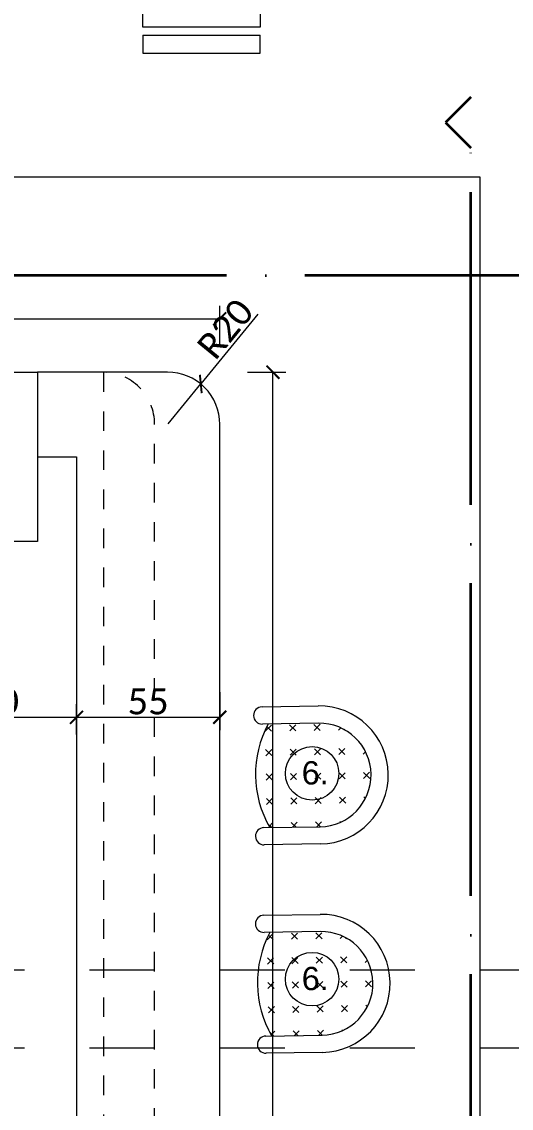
# Model space of a CAD drawing. Header units: centimetres. Extents: x -26724 to 60145, y -23645 to 6771.
# Drawn here: x -18986.1 to -18798, y 1461.3 to 1878.5 of the extents above; entities that cross this region are included whole.
import ezdxf

# ---------------------------------------------------------------- set-up
doc = ezdxf.new("R2010")
doc.units = ezdxf.units.CM
doc.linetypes.add('ACAD_ISO04W100', pattern=[30, 24, -3, 0, -3])
doc.linetypes.add('DALEKOVOD_VN', pattern=[5, 2.5, -2.5])
doc.layers.add('3.IZGLED 2', color=7, linetype='Continuous', lineweight=9, true_color=0x4a4a4a)
doc.layers.add('IZGLED 2', color=253, linetype='Continuous', lineweight=9, true_color=0x828282)
for name, color, linetype, lineweight in [('4.KOTE', 88, 'Continuous', 15), ('namestaj', 8, 'Continuous', 9), ('namjestaj', 150, 'Continuous', 5)]:
    doc.layers.add(name, color=color, linetype=linetype, lineweight=lineweight)
doc.layers.add('pozicije', color=7, linetype='Continuous')
doc.styles.add('0.15', font='arial.ttf', dxfattribs={"height": 0.15})
doc.styles.get("Standard").update_dxf_attribs({"font": 'calibri.ttf'})
doc.dimstyles.new('ja 1 50', dxfattribs={"dimtxt": 10, "dimasz": 5, "dimexe": 5, "dimexo": 5, "dimgap": 1, "dimtad": 1, "dimdec": 0, "dimtxsty": 'Standard', "dimblk": 'ARCHTICK', "dimcen": 2.5, "dimclrd": 256, "dimclrt": 7, "dimadec": 0, "dimazin": 0, "dimtfac": 1, "dimtdec": 0, "dimtix": 1, "dimtmove": 1, "dimatfit": 3, "dimldrblk": 'ARCHTICK', "dimfxl": 10, "dimfxlon": 1, "dimlwd": 0, "dimlwe": 9, "dimarcsym": 0})

# ---------------------------------------------------------------- blocks, each defined once
blk = doc.blocks.new('gggddgdgd')
at = {"layer": 'namjestaj', "transparency": 33554687}
for p, q in [((1591.13, 1615.44, 13.5), (1612.72, 1615.79, 13.5)), ((1612.82, 1609.17, 13.5), (1591.24, 1608.82, 13.5)), ((1592.39, 1606.05, 13.5), (1594.7, 1608.43, 13.5)), ((1592.92, 1607.84, 13.5), (1594.73, 1606.09, 13.5)), ((1601.72, 1608.54, 13.5), (1604.1, 1606.24, 13.5)), ((1601.76, 1606.2, 13.5), (1604.06, 1608.58, 13.5)), ((1611.08, 1608.69, 13.5), (1613.46, 1606.38, 13.5)), ((1611.12, 1606.35, 13.5), (1613.42, 1608.73, 13.5)), ((1620.48, 1606.5, 13.5), (1621.35, 1607.4, 13.5)), ((1622.54, 1606.81, 13.5), (1622.82, 1606.53, 13.5)), ((1592.51, 1599.03, 13.5), (1594.88, 1596.73, 13.5)), ((1592.54, 1596.69, 13.5), (1594.85, 1599.07, 13.5)), ((1601.87, 1599.18, 13.5), (1604.25, 1596.87, 13.5)), ((1601.9, 1596.84, 13.5), (1604.21, 1599.21, 13.5)), ((1611.23, 1599.33, 13.5), (1613.61, 1597.02, 13.5)), ((1611.27, 1596.99, 13.5), (1613.57, 1599.36, 13.5)), ((1620.59, 1599.48, 13.5), (1622.97, 1597.17, 13.5)), ((1620.63, 1597.14, 13.5), (1622.93, 1599.51, 13.5)), ((1629.95, 1599.63, 13.5), (1630.33, 1599.26, 13.5)), ((1629.99, 1597.28, 13.5), (1630.89, 1598.22, 13.5)), ((1592.66, 1589.67, 13.5), (1595.03, 1587.36, 13.5)), ((1592.69, 1587.33, 13.5), (1595, 1589.7, 13.5)), ((1602.02, 1589.82, 13.5), (1604.39, 1587.51, 13.5)), ((1602.05, 1587.48, 13.5), (1604.36, 1589.85, 13.5)), ((1611.38, 1589.97, 13.5), (1613.76, 1587.66, 13.5)), ((1611.42, 1587.63, 13.5), (1613.72, 1590, 13.5)), ((1620.74, 1590.11, 13.5), (1623.12, 1587.81, 13.5)), ((1620.78, 1587.77, 13.5), (1623.08, 1590.15, 13.5)), ((1630.1, 1590.26, 13.5), (1632.48, 1587.96, 13.5)), ((1630.14, 1587.92, 13.5), (1632.44, 1590.3, 13.5)), ((1633, 1589.59, 13.5), (1633, 1589.63, 13.5)), ((1639.62, 1589.73, 13.5), (1639.62, 1589.69, 13.5)), ((1592.81, 1580.31, 13.5), (1595.18, 1578, 13.5)), ((1592.84, 1577.97, 13.5), (1595.15, 1580.34, 13.5)), ((1602.17, 1580.46, 13.5), (1604.54, 1578.15, 13.5)), ((1602.2, 1578.11, 13.5), (1604.51, 1580.49, 13.5)), ((1611.53, 1580.6, 13.5), (1613.9, 1578.3, 13.5)), ((1611.56, 1578.26, 13.5), (1613.87, 1580.64, 13.5)), ((1620.89, 1580.75, 13.5), (1623.27, 1578.45, 13.5)), ((1620.93, 1578.41, 13.5), (1623.23, 1580.79, 13.5)), ((1630.25, 1580.9, 13.5), (1630.86, 1580.31, 13.5)), ((1591.87, 1569.07, 13.5), (1613.46, 1569.41, 13.5)), ((1593.22, 1570.69, 13.5), (1594.84, 1569.12, 13.5)), ((1593.86, 1569.5, 13.5), (1595.29, 1570.98, 13.5)), ((1602.32, 1571.09, 13.5), (1604.2, 1569.27, 13.5)), ((1602.83, 1569.24, 13.5), (1604.66, 1571.13, 13.5)), ((1611.68, 1571.24, 13.5), (1613.56, 1569.42, 13.5)), ((1612.19, 1569.39, 13.5), (1614.02, 1571.28, 13.5)), ((1621.04, 1571.39, 13.5), (1621.28, 1571.16, 13.5)), ((1613.56, 1562.8, 13.5), (1591.98, 1562.45, 13.5)), ((1591.85, 1535.44, 13.5), (1613.43, 1535.78, 13.5)), ((1613.54, 1529.16, 13.5), (1591.95, 1528.82, 13.5)), ((1593.11, 1526.04, 13.5), (1595.41, 1528.42, 13.5)), ((1593.64, 1527.84, 13.5), (1595.45, 1526.08, 13.5)), ((1602.43, 1528.53, 13.5), (1604.81, 1526.23, 13.5)), ((1602.47, 1526.19, 13.5), (1604.78, 1528.57, 13.5)), ((1611.8, 1528.68, 13.5), (1614.17, 1526.38, 13.5)), ((1611.83, 1526.34, 13.5), (1614.14, 1528.72, 13.5)), ((1621.19, 1526.49, 13.5), (1622.06, 1527.39, 13.5)), ((1623.25, 1526.8, 13.5), (1623.53, 1526.53, 13.5)), ((1593.22, 1519.02, 13.5), (1595.6, 1516.72, 13.5)), ((1593.26, 1516.68, 13.5), (1595.56, 1519.06, 13.5)), ((1602.58, 1519.17, 13.5), (1604.96, 1516.87, 13.5)), ((1602.62, 1516.83, 13.5), (1604.92, 1519.21, 13.5)), ((1611.95, 1519.32, 13.5), (1614.32, 1517.02, 13.5)), ((1611.98, 1516.98, 13.5), (1614.29, 1519.36, 13.5)), ((1621.31, 1519.47, 13.5), (1623.68, 1517.17, 13.5)), ((1621.34, 1517.13, 13.5), (1623.65, 1519.51, 13.5)), ((1630.67, 1519.62, 13.5), (1631.04, 1519.26, 13.5)), ((1630.7, 1517.28, 13.5), (1631.61, 1518.21, 13.5)), ((1621.46, 1510.11, 13.5), (1623.83, 1507.8, 13.5)), ((1621.49, 1507.77, 13.5), (1623.8, 1510.15, 13.5)), ((1630.82, 1510.26, 13.5), (1633.19, 1507.95, 13.5)), ((1630.85, 1507.92, 13.5), (1633.16, 1510.29, 13.5)), ((1593.37, 1509.66, 13.5), (1595.75, 1507.36, 13.5)), ((1593.41, 1507.32, 13.5), (1595.71, 1509.7, 13.5)), ((1602.73, 1509.81, 13.5), (1605.11, 1507.51, 13.5)), ((1602.77, 1507.47, 13.5), (1605.07, 1509.85, 13.5)), ((1612.09, 1509.96, 13.5), (1614.47, 1507.66, 13.5)), ((1612.13, 1507.62, 13.5), (1614.43, 1510, 13.5)), ((1633.71, 1509.58, 13.5), (1633.71, 1509.62, 13.5)), ((1640.33, 1509.73, 13.5), (1640.33, 1509.69, 13.5)), ((1593.52, 1500.3, 13.5), (1595.9, 1498, 13.5)), ((1593.56, 1497.96, 13.5), (1595.86, 1500.34, 13.5)), ((1602.88, 1500.45, 13.5), (1605.26, 1498.15, 13.5)), ((1602.92, 1498.11, 13.5), (1605.22, 1500.49, 13.5)), ((1612.24, 1500.6, 13.5), (1614.62, 1498.29, 13.5)), ((1612.28, 1498.26, 13.5), (1614.58, 1500.63, 13.5)), ((1621.6, 1500.75, 13.5), (1623.98, 1498.44, 13.5)), ((1621.64, 1498.41, 13.5), (1623.95, 1500.78, 13.5)), ((1630.97, 1500.9, 13.5), (1631.58, 1500.3, 13.5)), ((1592.59, 1489.06, 13.5), (1614.17, 1489.41, 13.5)), ((1593.93, 1490.68, 13.5), (1595.56, 1489.11, 13.5)), ((1594.57, 1489.49, 13.5), (1596.01, 1490.97, 13.5)), ((1603.03, 1491.09, 13.5), (1604.92, 1489.26, 13.5)), ((1603.55, 1489.24, 13.5), (1605.37, 1491.12, 13.5)), ((1612.39, 1491.24, 13.5), (1614.28, 1489.41, 13.5)), ((1612.91, 1489.39, 13.5), (1614.73, 1491.27, 13.5)), ((1621.75, 1491.39, 13.5), (1622, 1491.15, 13.5)), ((1614.28, 1482.79, 13.5), (1592.69, 1482.44, 13.5))]:
    blk.add_line(p, q, dxfattribs=at)
for centre, radius, start, end in [((1591.18, 1612.13, 13.5), 3.31, 90.9137, 270.9137), ((1613.14, 1589.31, 13.5), 26.48, 0.9137, 90.9137), ((1629.77, 1589.56, 13.5), 41.14, 152.0171, 209.8102), ((1613.14, 1589.31, 13.5), 19.86, 0.9137, 90.9137), ((1613.14, 1589.27, 13.5), 19.86, 270.9137, 0.9137), ((1613.14, 1589.27, 13.5), 26.48, 270.9137, 0.9137), ((1591.92, 1565.76, 13.5), 3.31, 90.9137, 270.9137), ((1591.9, 1532.13, 13.5), 3.31, 90.9137, 270.9137), ((1613.85, 1509.3, 13.5), 26.48, 0.9137, 90.9137), ((1630.49, 1509.55, 13.5), 41.14, 152.0171, 209.8102), ((1613.85, 1509.3, 13.5), 19.86, 0.9137, 90.9137), ((1613.86, 1509.27, 13.5), 19.86, 270.9137, 0.9137), ((1613.86, 1509.27, 13.5), 26.48, 270.9137, 0.9137), ((1592.64, 1485.75, 13.5), 3.31, 90.9137, 270.9137)]:
    blk.add_arc(centre, radius, start, end, dxfattribs=at)
blk = doc.blocks.new('_ArchTick')
at = {"color": 0, "linetype": 'ByBlock', "const_width": 0.15}
blk.add_lwpolyline([(-0.5, -0.5), (0.5, 0.5)], dxfattribs=at)
blk = doc.blocks.new('*D2028')
at = {"layer": '4.KOTE', "color": 0, "lineweight": 9, "transparency": 16777216}
for p, q in [((-19185.07, 1755), (-19185.07, 1769.38)), ((-18910.07, 1754.79), (-18910.07, 1769.38))]:
    blk.add_line(p, q, dxfattribs=at)
at = {"layer": '4.KOTE', "lineweight": 0, "transparency": 16777216}
blk.add_line((-19185.07, 1764.38), (-18910.07, 1764.38), dxfattribs=at)
at = {"layer": 'Defpoints', "color": 0, "transparency": 16777216}
for p in [(-18910.07, 1764.38), (-19185.07, 1723.89, 13.5), (-18910.07, 1712.74, 13.5)]:
    blk.add_point(p, dxfattribs=at)
at = {"layer": '4.KOTE', "lineweight": 0, "transparency": 16777216, "xscale": 5, "yscale": 5, "zscale": 5, "rotation": 180}
blk.add_blockref('_ArchTick', (-19185.07, 1764.38), dxfattribs=at)
at = {"layer": '4.KOTE', "lineweight": 0, "transparency": 16777216, "xscale": 5, "yscale": 5, "zscale": 5}
blk.add_blockref('_ArchTick', (-18910.07, 1764.38), dxfattribs=at)
at = {"layer": '4.KOTE', "color": 7, "transparency": 16777216, "insert": (-19047.57, 1770.5), "char_height": 10, "attachment_point": 5}
blk.add_mtext('275', dxfattribs=at)
blk = doc.blocks.new('*D2029')
at = {"layer": '4.KOTE', "color": 0, "lineweight": 9, "transparency": 16777216}
for p, q in [((-18899.33, 1743.89), (-18884.6, 1743.89)), ((-18899.33, 1073.89), (-18884.6, 1073.89))]:
    blk.add_line(p, q, dxfattribs=at)
at = {"layer": '4.KOTE', "lineweight": 0, "transparency": 16777216}
blk.add_line((-18889.6, 1073.89), (-18889.6, 1743.89), dxfattribs=at)
at = {"layer": 'Defpoints', "color": 0, "transparency": 16777216}
for p in [(-18954.74, 1743.89, 13.5), (-18889.6, 1743.89), (-18955.07, 1073.89, 13.5)]:
    blk.add_point(p, dxfattribs=at)
at = {"layer": '4.KOTE', "lineweight": 0, "transparency": 16777216, "xscale": 5, "yscale": 5, "zscale": 5}
for p, rotation in [((-18889.6, 1743.89), 90), ((-18889.6, 1073.89), 270)]:
    blk.add_blockref('_ArchTick', p, dxfattribs=dict(at, rotation=rotation))
at = {"layer": '4.KOTE', "color": 7, "transparency": 16777216, "insert": (-18895.72, 1408.89), "char_height": 10, "attachment_point": 5, "rotation": 90}
blk.add_mtext('670', dxfattribs=at)
blk = doc.blocks.new('*D2030')
at = {"layer": '4.KOTE', "color": 0, "lineweight": 9, "transparency": 16777216}
for p, q in [((-18965.07, 1621.16), (-18965.07, 1606.43)), ((-18910.07, 1621.12), (-18910.07, 1606.43))]:
    blk.add_line(p, q, dxfattribs=at)
at = {"layer": '4.KOTE', "lineweight": 0, "transparency": 16777216}
blk.add_line((-18965.07, 1611.43), (-18910.07, 1611.43), dxfattribs=at)
at = {"layer": 'Defpoints', "color": 0, "transparency": 16777216}
for p in [(-18965.07, 1677.36, 13.5), (-18910.07, 1672.24, 13.5), (-18910.07, 1611.43)]:
    blk.add_point(p, dxfattribs=at)
at = {"layer": '4.KOTE', "lineweight": 0, "transparency": 16777216, "xscale": 5, "yscale": 5, "zscale": 5, "rotation": 180}
blk.add_blockref('_ArchTick', (-18965.07, 1611.43), dxfattribs=at)
at = {"layer": '4.KOTE', "lineweight": 0, "transparency": 16777216, "xscale": 5, "yscale": 5, "zscale": 5}
blk.add_blockref('_ArchTick', (-18910.07, 1611.43), dxfattribs=at)
at = {"layer": '4.KOTE', "color": 7, "transparency": 16777216, "insert": (-18937.57, 1617.5), "char_height": 10, "attachment_point": 5}
blk.add_mtext('55', dxfattribs=at)
blk = doc.blocks.new('*D2031')
at = {"layer": '4.KOTE', "color": 0, "lineweight": 9, "transparency": 16777216}
for p, q in [((-19025.07, 1604.8), (-19025.07, 1616.43)), ((-18965.07, 1604.8), (-18965.07, 1616.43))]:
    blk.add_line(p, q, dxfattribs=at)
at = {"layer": '4.KOTE', "lineweight": 0, "transparency": 16777216}
blk.add_line((-19025.07, 1611.43), (-18965.07, 1611.43), dxfattribs=at)
at = {"layer": 'Defpoints', "color": 0, "transparency": 16777216}
for p in [(-18965.07, 1611.43), (-19025.07, 1599.86, 13.5), (-18965.07, 1599.86, 13.5)]:
    blk.add_point(p, dxfattribs=at)
at = {"layer": '4.KOTE', "lineweight": 0, "transparency": 16777216, "xscale": 5, "yscale": 5, "zscale": 5, "rotation": 180}
blk.add_blockref('_ArchTick', (-19025.07, 1611.43), dxfattribs=at)
at = {"layer": '4.KOTE', "lineweight": 0, "transparency": 16777216, "xscale": 5, "yscale": 5, "zscale": 5}
blk.add_blockref('_ArchTick', (-18965.07, 1611.43), dxfattribs=at)
at = {"layer": '4.KOTE', "color": 7, "transparency": 16777216, "insert": (-18995.07, 1617.55), "char_height": 10, "attachment_point": 5}
blk.add_mtext('60', dxfattribs=at)
blk = doc.blocks.new('*D2041')
at = {"layer": '4.KOTE', "lineweight": 0, "transparency": 16777216}
for p in [(-18895.36, 1766.19), (-18929.91, 1724.06)]:
    blk.add_line(p, (-18917.33, 1739.39), dxfattribs=at)
at = {"layer": 'Defpoints', "color": 0, "transparency": 16777216}
for p in [(-18917.33, 1739.39, 13.5), (-18929.91, 1724.06, 13.5)]:
    blk.add_point(p, dxfattribs=at)
at = {"layer": '4.KOTE', "lineweight": 0, "transparency": 16777216, "xscale": 5, "yscale": 5, "zscale": 5, "rotation": 230.6467496929561}
blk.add_blockref('_ArchTick', (-18917.33, 1739.39), dxfattribs=at)
at = {"layer": '4.KOTE', "color": 7, "transparency": 16777216, "insert": (-18907.91, 1760.54), "char_height": 10, "attachment_point": 5, "rotation": 50.6467}
blk.add_mtext('R20', dxfattribs=at)

msp = doc.modelspace()

# ---------------------------------------------------------------- linework, layer by layer
at = {"layer": '3.IZGLED 2', "color": 32, "linetype": 'DALEKOVOD_VN', "ltscale": 10, "true_color": 0xcd6928}
for p, q in [((-17985.07, 1514.39, 13.5), (-19185.07, 1514.39, 13.5)), ((-17985.07, 1484.39, 13.5), (-19185.07, 1484.39, 13.5))]:
    msp.add_line(p, q, dxfattribs=at)
at = {"layer": '3.IZGLED 2', "ltscale": 12, "elevation": 13.5}
msp.add_lwpolyline([(-18810.18, 858.89), (-18955.18, 858.89), (-18955.18, 713.89), (-19035.18, 713.89), (-19035.18, 573.89), (-19220.18, 573.89), (-19220.18, 713.89), (-19235.18, 713.89), (-19235.18, 606.49), (-19360.18, 606.48), (-19360.18, 1818.89), (-18810.18, 1818.89), (-18810.18, 858.89)], dxfattribs=at)
at = {"layer": 'IZGLED 2', "color": 32, "lineweight": 35}
for p, q in [((-18813.59, 1849.52, 13.5), (-18823.36, 1839.76, 13.5)), ((-18823.36, 1839.76, 13.5), (-18813.59, 1829.99, 13.5))]:
    msp.add_line(p, q, dxfattribs=at)
at = {"layer": 'IZGLED 2', "color": 32, "linetype": 'ACAD_ISO04W100', "lineweight": 35, "ltscale": 5}
for p, q in [((-18813.59, 942.49, 13.5), (-18813.59, 1829.99, 13.5)), ((-18607.25, 1781.07), (-19553.43, 1781.07))]:
    msp.add_line(p, q, dxfattribs=at)
at = {"layer": 'namestaj'}
for centre in [(-18874.57, 1589.89), (-18874.57, 1510.9)]:
    msp.add_circle(centre, 10.27, dxfattribs=at)
at = {"layer": 'namjestaj', "transparency": 33554687}
for p, q in [((-18939.55, 1876.36, 13.5), (-18939.55, 1911.36, 13.5)), ((-18894.55, 1911.36, 13.5), (-18894.55, 1876.36, 13.5)), ((-18894.55, 1876.36, 13.5), (-18939.55, 1876.36, 13.5)), ((-18939.55, 1873.36, 13.5), (-18939.55, 1866.36, 13.5)), ((-18939.55, 1873.36, 13.5), (-18894.55, 1873.36, 13.5)), ((-18894.55, 1866.36, 13.5), (-18894.55, 1873.36, 13.5)), ((-18939.55, 1866.36, 13.5), (-18894.55, 1866.36, 13.5))]:
    msp.add_line(p, q, dxfattribs=at)
at = {"layer": 'namjestaj'}
for p, q in [((-18930.07, 1743.89, 13.5), (-18980.07, 1743.89, 13.5)), ((-18910.07, 1093.89, 13.5), (-18910.07, 1723.89, 13.5)), ((-18980.07, 1711.39, 13.5), (-18965.07, 1711.39, 13.5)), ((-18965.07, 1711.39, 13.5), (-18965.07, 1073.89, 13.5))]:
    msp.add_line(p, q, dxfattribs=at)
at = {"layer": 'namjestaj', "linetype": 'DALEKOVOD_VN', "ltscale": 3}
for p, q in [((-18954.74, 1743.89, 13.5), (-18954.74, 1073.89, 13.5)), ((-18935.07, 1093.89, 13.5), (-18935.07, 1723.89, 13.5))]:
    msp.add_line(p, q, dxfattribs=at)
at = {"layer": 'namjestaj', "elevation": 13.5}
msp.add_lwpolyline([(-19160.07, 1743.89), (-18980.07, 1743.89), (-18980.07, 1678.89), (-19160.07, 1678.89), (-19160.07, 1743.89)], dxfattribs=at)
at = {"layer": 'namjestaj', "linetype": 'DALEKOVOD_VN', "ltscale": 3}
msp.add_arc((-18954.91, 1724.06, 13.5), 19.83, 359.5179, 90.4821, dxfattribs=at)
at = {"layer": 'namjestaj'}
msp.add_arc((-18929.91, 1724.06, 13.5), 19.83, 359.5179, 90.4821, dxfattribs=at)

# ---------------------------------------------------------------- block references
msp.add_blockref('gggddgdgd', (-20484.93, 0))

# ---------------------------------------------------------------- texts
at = {"layer": 'pozicije', "style": '0.15'}
for p in [(-18878.56, 1585.65), (-18878.56, 1506.67)]:
    msp.add_text('6.', height=8.93, dxfattribs=at).set_placement(p)

# ---------------------------------------------------------------- dimensions: what is measured, and where the dimension line sits
at = {"layer": '4.KOTE'}
for base, p1, p2, picture, middle in [((-18910.07, 1764.38), (-19185.07, 1723.89, 13.5), (-18910.07, 1712.74, 13.5), '*D2028', (-19047.57, 1770.5)), ((-18910.07, 1611.43), (-18965.07, 1677.36, 13.5), (-18910.07, 1672.24, 13.5), '*D2030', (-18937.57, 1617.5)), ((-18965.07, 1611.43), (-19025.07, 1599.86, 13.5), (-18965.07, 1599.86, 13.5), '*D2031', (-18995.07, 1617.55))]:
    dim = msp.add_linear_dim(base=base, p1=p1, p2=p2, dimstyle='ja 1 50', dxfattribs=at)
    dim.commit()
    dim.dimension.update_dxf_attribs({"geometry": picture, "text_midpoint": middle})
dim = msp.add_radius_dim(center=(-18929.91, 1724.06, 13.5), mpoint=(-18917.33, 1739.39, 13.5), dimstyle='ja 1 50', dxfattribs=at)
dim.commit()
dim.dimension.update_dxf_attribs({"geometry": '*D2041', "text_midpoint": (-18907.91, 1760.54)})
dim = msp.add_linear_dim(base=(-18889.6, 1743.89), p1=(-18955.07, 1073.89, 13.5), p2=(-18954.74, 1743.89, 13.5), angle=90, dimstyle='ja 1 50', dxfattribs=at)
dim.commit()
dim.dimension.update_dxf_attribs({"geometry": '*D2029', "text_midpoint": (-18895.72, 1408.89)})

doc.saveas('drawing.dxf')
